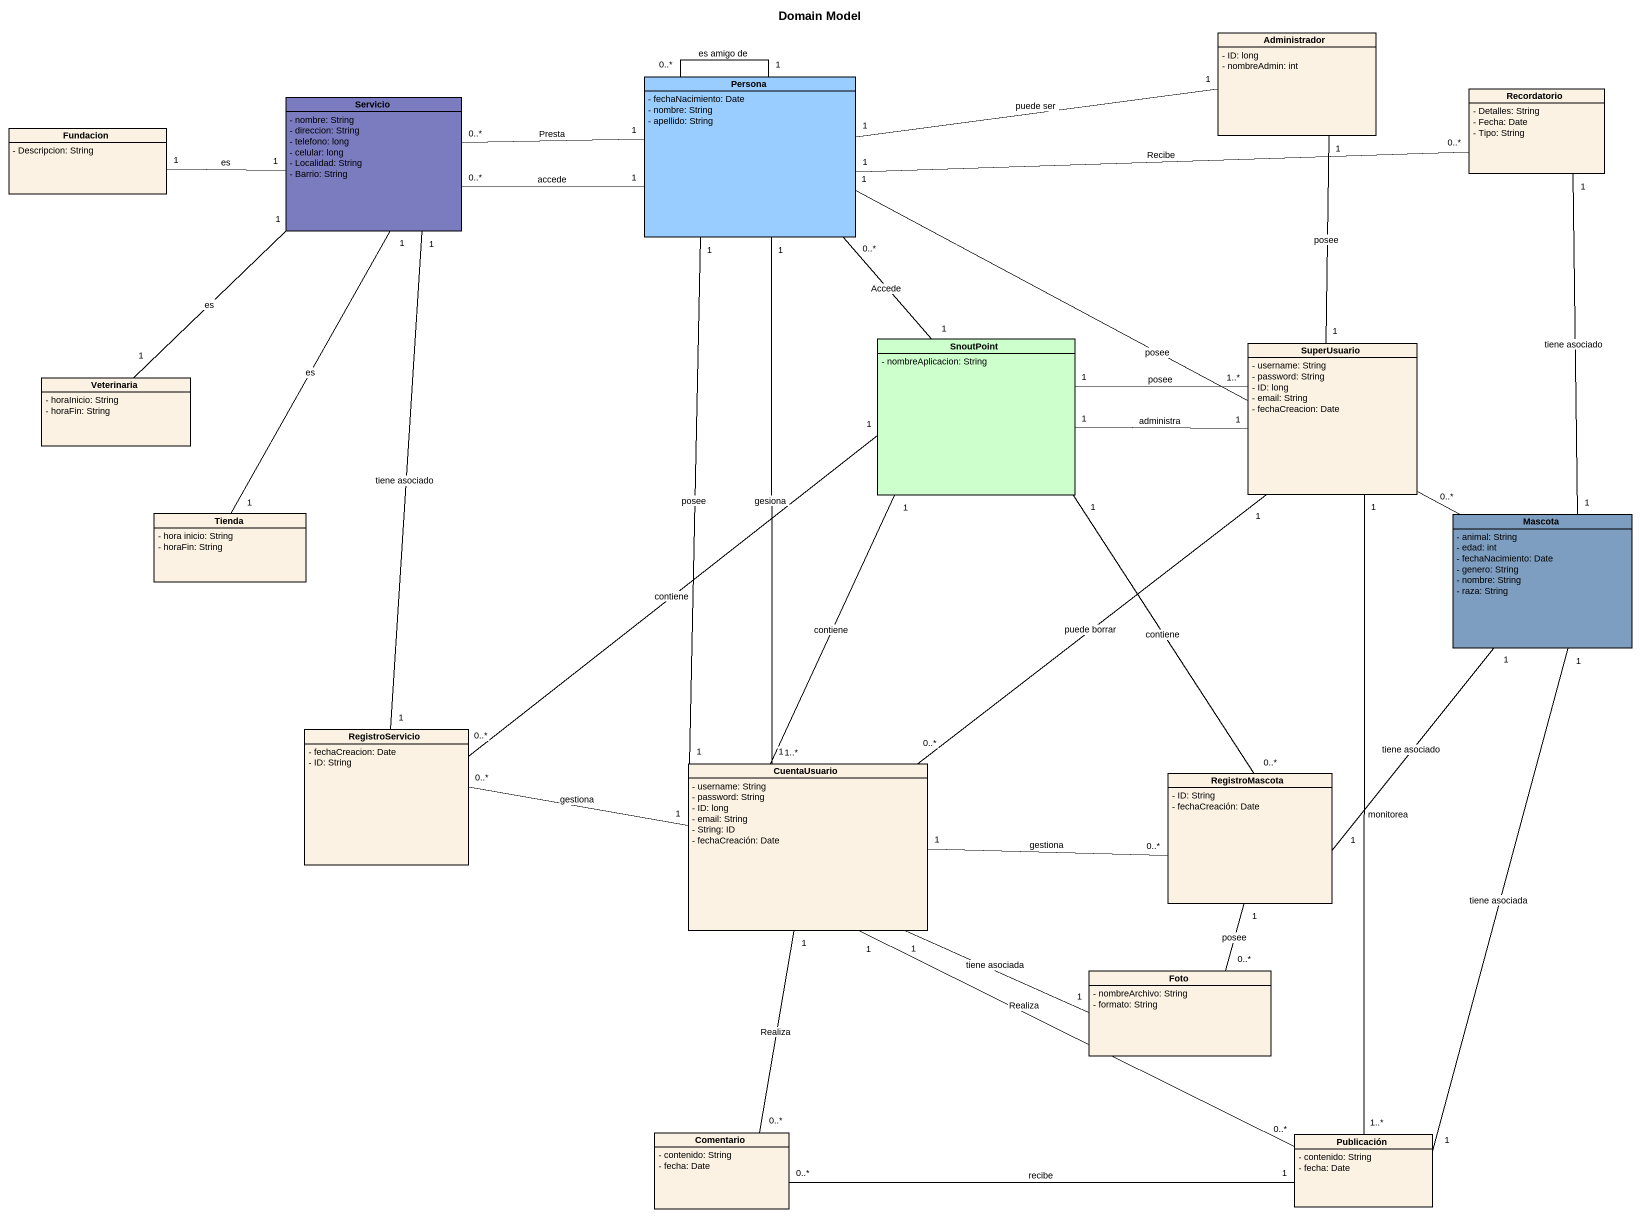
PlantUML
@startuml
title Domain Model
hide circle
hide empty members
skinparam classAttributeIconSize 0
class Administrador {
  - ID: long
  - nombreAdmin: int
}
class Servicio #7B7BC0 {
  - nombre: String
  - direccion: String
  - telefono: long
  - celular: long
  - Localidad: String
  - Barrio: String
}
class Persona #99CCFF {
  - fechaNacimiento: Date
  - nombre: String
  - apellido: String
}
class Recordatorio {
  - Detalles: String
  - Fecha: Date
  - Tipo: String
}
class Fundacion {
  - Descripcion: String
}
class SnoutPoint #CCFFCC {
  - nombreAplicacion: String
}
class SuperUsuario {
  - username: String
  - password: String
  - ID: long
  - email: String
  - fechaCreacion: Date
}
class Veterinaria {
  - horaInicio: String
  - horaFin: String
}
class Tienda {
  - hora inicio: String
  - horaFin: String
}
class Mascota #7D9EC0 {
  - animal: String
  - edad: int
  - fechaNacimiento: Date
  - genero: String
  - nombre: String
  - raza: String
}
class RegistroServicio {
  - fechaCreacion: Date
  - ID: String
}
class CuentaUsuario {
  - username: String
  - password: String
  - ID: long
  - email: String
  - String: ID
  - fechaCreación: Date
}
class RegistroMascota {
  - ID: String
  - fechaCreación: Date
}
class Foto {
  - nombreArchivo: String
  - formato: String
}
class Comentario {
  - contenido: String
  - fecha: Date
}
class Publicación {
  - contenido: String
  - fecha: Date
}
Administrador "1" -- "1" SuperUsuario : posee
Servicio "1" -- "1" Veterinaria : es
Persona "1" -right- "1" Administrador : puede ser
Persona "1" -left- "0..*" Servicio : Presta
Persona "1" -left- "0..*" Servicio : accede
Persona "1" -- "0..*" Persona : es amigo de
Persona "1" -right- "0..*" Recordatorio : Recibe
Persona "0..*" -- "1" SnoutPoint : Accede
Persona "1" -right- "0..*" Mascota : posee
Persona "1" -- "1" CuentaUsuario : posee
Persona "1" -- "1" CuentaUsuario : gesiona
Fundacion "1" -right- "1" Servicio : es
SnoutPoint "1" -right- "1..*" SuperUsuario : posee
SnoutPoint "1" -- "0..*" RegistroServicio : contiene
SnoutPoint "1" -- "1..*" CuentaUsuario : contiene
SnoutPoint "1" -- "0..*" RegistroMascota : contiene
SuperUsuario "1" -left- "1" SnoutPoint : administra
SuperUsuario "1" -- "1..*" Publicación : monitorea
Tienda "1" -up- "1" Servicio : es
Mascota "1" -up- "1" Recordatorio : tiene asociado
RegistroServicio "1" -up- "1" Servicio : tiene asociado
CuentaUsuario "0..*" -up- "1" SuperUsuario : puede borrar
CuentaUsuario "1" -left- "0..*" RegistroServicio : gestiona
CuentaUsuario "1" -right- "0..*" RegistroMascota : gestiona
CuentaUsuario "1" -- "0..*" Comentario : Realiza
CuentaUsuario "1" -right- "0..*" Publicación : Realiza
RegistroMascota "1" -up- "1" Mascota : tiene asociado
Foto "1" -left- "1" CuentaUsuario : tiene asociada
Foto "0..*" -up- "1" RegistroMascota : posee
Comentario "0..*" -right- "1" Publicación : recibe
Publicación "1" -up- "1" Mascota : tiene asociada
@enduml
